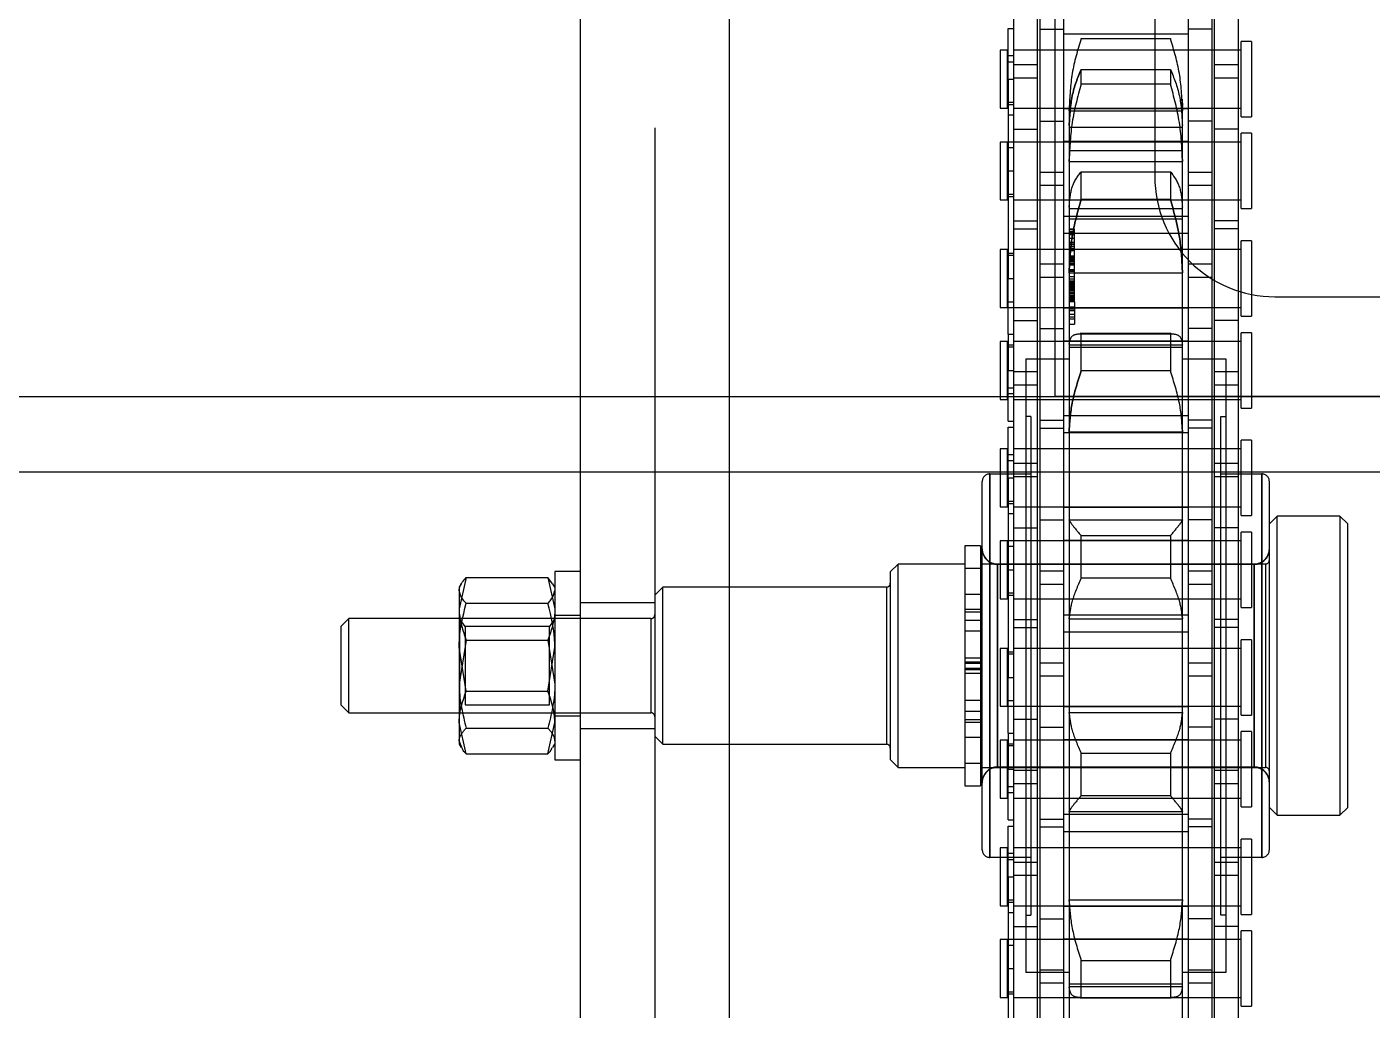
# Model space of a CAD drawing. Header units: metres. Extents: x 0 to 63075, y 0 to 44550.
# Drawn here: x 13922.1 to 14007.8, y 25636.8 to 25699.4 of the extents above; entities that cross this region are included whole.
import ezdxf

# ---------------------------------------------------------------- set-up
doc = ezdxf.new("R2010")
doc.units = ezdxf.units.M
doc.header["$LTSCALE"] = 75
doc.linetypes.add('HIDDEN2', pattern=[4.7625, 3.175, -1.5875])
for name, color, linetype in [('SDM', 7, 'Continuous'), ('SL1', 8, 'Continuous'), ('SL4', 4, 'Continuous'), ('ST1', 7, 'HIDDEN2')]:
    doc.layers.add(name, color=color, linetype=linetype)

# ---------------------------------------------------------------- blocks, each defined once
blk = doc.blocks.new('A$Ca548c4ee')
at = {"layer": 'SL1'}
for p, q in [((5728.118, 3007.473), (5728.118, 3070.973)), ((5734.468, 3070.973), (5734.468, 3021.473)), ((5742.118, 3013.823), (5791.618, 3013.823)), ((848.233, 3007.46), (7636.01, 3007.471)), ((5791.618, 3007.473), (5728.118, 3007.473)), ((847.228, 3002.66), (7637.015, 3002.671))]:
    blk.add_line(p, q, dxfattribs=at)
blk.add_arc((5742.118, 3021.473), 7.65, 180.00001, 270.00002, dxfattribs=at)
blk = doc.blocks.new('A$Ca53c419a')
at = {"layer": 'SL4'}
for p, q in [((1226.42, 511), (1225.92, 510.5)), ((1231.42, 511), (1226.42, 511)), ((1231.92, 510.5), (1231.42, 511)), ((1225.92, 510.5), (1225.92, 503.465)), ((1225.92, 510.5), (1231.92, 510.5)), ((1231.92, 503.465), (1231.92, 510.5)), ((1223.307, 503.018), (1225.297, 503.465)), ((1223.307, 503.018), (1223.307, 497.812)), ((1223.92, 503.465), (1223.707, 503.342)), ((1225.297, 503.465), (1223.92, 503.465)), ((1230.092, 503.465), (1225.297, 503.465)), ((1227.286, 503.018), (1230.092, 503.465)), ((1227.286, 503.018), (1227.286, 497.812)), ((1233.716, 503.465), (1230.092, 503.465)), ((1232.899, 503.018), (1232.899, 497.812)), ((1233.92, 503.465), (1233.716, 503.465)), ((1234.133, 503.342), (1233.92, 503.465)), ((1234.533, 503.018), (1234.533, 497.812)), ((1222.92, 497.365), (1222.92, 495.765)), ((1234.92, 497.365), (1222.92, 497.365)), ((1223.307, 497.812), (1225.297, 497.365)), ((1223.707, 497.488), (1223.92, 497.365)), ((1227.286, 497.812), (1230.092, 497.365)), ((1233.92, 497.365), (1234.133, 497.488)), ((1234.123, 497.529), (1234.533, 497.812)), ((1234.92, 495.765), (1234.92, 497.365)), ((2334.737, 495.765), (1009.762, 495.765)), ((1009.762, 486.24), (2334.737, 486.24))]:
    blk.add_line(p, q, dxfattribs=at)
for points, knots in [([(1223.307, 503.018), (1223.376, 503.09), (1223.509, 503.23), (1223.648, 503.272), (1223.715, 503.293)], [0, 0, 0, 0, 0.512853, 1, 1, 1, 1]), ([(1225.297, 503.465), (1225.344, 503.465), (1226.016, 503.458), (1226.674, 503.23), (1227.286, 503.018)], [0, 0, 0, 0, 0.070201, 1, 1, 1, 1]), ([(1230.092, 503.465), (1230.159, 503.465), (1231.107, 503.458), (1232.035, 503.23), (1232.899, 503.018)], [0, 0, 0, 0, 0.070201, 1, 1, 1, 1]), ([(1232.899, 503.018), (1232.967, 503.086), (1233.234, 503.348), (1233.51, 503.415), (1233.716, 503.465)], [0, 0, 0, 0, 0.257551, 1, 1, 1, 1]), ([(1233.716, 503.465), (1233.79, 503.458), (1234.066, 503.434), (1234.336, 503.194), (1234.533, 503.018)], [0, 0, 0, 0, 0.2686336, 1, 1, 1, 1]), ([(1223.307, 497.812), (1223.376, 497.74), (1223.509, 497.6), (1223.648, 497.558), (1223.715, 497.537)], [0, 0, 0, 0, 0.512853, 1, 1, 1, 1]), ([(1225.297, 497.365), (1225.344, 497.365), (1226.016, 497.372), (1226.674, 497.6), (1227.286, 497.812)], [0, 0, 0, 0, 0.070201, 1, 1, 1, 1]), ([(1230.092, 497.365), (1230.159, 497.365), (1231.107, 497.372), (1232.035, 497.6), (1232.899, 497.812)], [0, 0, 0, 0, 0.070201, 1, 1, 1, 1]), ([(1232.899, 497.812), (1232.967, 497.744), (1233.234, 497.482), (1233.51, 497.415), (1233.716, 497.365)], [0, 0, 0, 0, 0.257551, 1, 1, 1, 1])]:
    blk.add_open_spline(points, degree=3, knots=knots, dxfattribs=at)
at = {"layer": 'ST1'}
for p, q in [((1223.715, 503.293), (1224.124, 503.465)), ((1224.941, 503.018), (1224.941, 497.812)), ((1225.92, 503.465), (1225.92, 491.25)), ((1225.92, 503.465), (1225.92, 503.44)), ((1231.92, 503.44), (1225.92, 503.44)), ((1231.42, 503.089), (1226.42, 503.089)), ((1226.42, 503.089), (1226.42, 497.715)), ((1230.554, 503.018), (1227.748, 503.465)), ((1230.554, 503.018), (1230.554, 497.812)), ((1231.42, 503.089), (1231.92, 503.44)), ((1231.42, 497.715), (1231.42, 503.089)), ((1231.92, 491.25), (1231.92, 503.465)), ((1231.92, 503.44), (1231.92, 503.465)), ((1234.533, 503.018), (1232.543, 503.465)), ((1225.72, 497.365), (1225.72, 495.765)), ((1226.42, 497.715), (1231.42, 497.715)), ((1230.554, 497.812), (1227.748, 497.365)), ((1231.92, 497.365), (1231.42, 497.715)), ((1232.12, 495.765), (1232.12, 497.365)), ((1234.533, 497.812), (1232.543, 497.365)), ((1224.92, 495.765), (1224.92, 491.003)), ((1232.92, 491.003), (1232.92, 495.765)), ((2334.737, 491.003), (1009.762, 491.003)), ((1231.92, 491.25), (1225.92, 491.25)), ((1224.42, 491), (1223.92, 490.5)), ((1223.92, 490.5), (1233.92, 490.5)), ((1223.92, 490.5), (1223.92, 476.25)), ((1233.42, 491), (1224.42, 491)), ((1233.92, 490.5), (1233.42, 491)), ((1233.92, 476.25), (1233.92, 490.5)), ((1009.762, 486.24), (2334.737, 486.24)), ((1222.945, 476), (1222.445, 475.5)), ((1234.895, 476), (1222.945, 476)), ((1233.92, 476.25), (1223.967, 476.25)), ((1235.395, 475.5), (1234.895, 476)), ((1222.445, 475.5), (1235.395, 475.5)), ((1222.445, 475.5), (1222.445, 471.245)), ((1235.395, 471.245), (1235.395, 475.5)), ((1236.563, 471.245), (1221.277, 471.245)), ((1221.277, 471.245), (1221.277, 470.245)), ((1222.72, 471.245), (1222.72, 470.145)), ((1222.72, 471.245), (1222.72, 470.245)), ((1224.373, 471.245), (1224.373, 470.245)), ((1225.324, 471.245), (1225.324, 470.245)), ((1225.499, 471.245), (1225.499, 470.245)), ((1226.016, 471.245), (1226.016, 470.245)), ((1226.72, 471.245), (1226.72, 470.245)), ((1228.42, 470.245), (1228.42, 471.245)), ((1228.67, 471.245), (1228.67, 470.245)), ((1228.759, 471.245), (1228.759, 470.245)), ((1229.081, 471.245), (1229.081, 470.245)), ((1229.17, 471.245), (1229.17, 470.245)), ((1229.42, 471.245), (1229.42, 470.245)), ((1231.12, 470.245), (1231.12, 471.245)), ((1231.824, 471.245), (1231.824, 470.245)), ((1232.341, 471.245), (1232.341, 470.245)), ((1232.516, 471.245), (1232.516, 470.245)), ((1233.467, 471.245), (1233.467, 470.245)), ((1235.12, 470.145), (1235.12, 471.245)), ((1235.12, 470.245), (1235.12, 471.245)), ((1236.563, 470.245), (1236.563, 471.245)), ((1216.705, 467.056), (1216.705, 469.656)), ((1216.705, 469.656), (1241.135, 469.656)), ((1241.135, 469.656), (1216.705, 469.656)), ((1217.194, 470.145), (1240.646, 470.145)), ((1236.563, 470.245), (1221.277, 470.245)), ((1222.445, 470.145), (1222.445, 452.105)), ((1235.395, 452.105), (1235.395, 470.145)), ((1241.135, 469.656), (1241.135, 467.056)), ((1211.474, 469), (1207.784, 469)), ((1207.784, 469), (1207.784, 468.526)), ((1211.474, 468.526), (1211.474, 469)), ((1217.322, 469), (1213.632, 469)), ((1213.632, 469), (1213.632, 468.526)), ((1217.322, 468.526), (1217.322, 469)), ((1224.174, 469), (1220.484, 469)), ((1220.484, 469), (1220.484, 468.526)), ((1222.445, 469.168), (1222.445, 452.832)), ((1235.37, 469.168), (1222.47, 469.168)), ((1222.47, 469.168), (1222.47, 452.832)), ((1222.47, 469.168), (1235.37, 469.168)), ((1224.174, 468.526), (1224.174, 469)), ((1230.022, 469), (1226.332, 469)), ((1226.332, 469), (1226.332, 468.526)), ((1230.022, 468.526), (1230.022, 469)), ((1236.874, 469), (1233.184, 469)), ((1233.184, 469), (1233.184, 468.526)), ((1235.37, 452.832), (1235.37, 469.168)), ((1235.395, 452.832), (1235.395, 469.168)), ((1236.874, 468.526), (1236.874, 469)), ((1242.722, 469), (1239.032, 469)), ((1239.032, 469), (1239.032, 468.526)), ((1242.722, 468.526), (1242.722, 469)), ((1249.574, 469), (1245.884, 469)), ((1245.884, 469), (1245.884, 468.526)), ((1249.574, 468.526), (1249.574, 469)), ((1255.422, 469), (1251.732, 469)), ((1251.732, 469), (1251.732, 468.526)), ((1255.422, 468.526), (1255.422, 469)), ((1262.274, 469), (1258.584, 469)), ((1258.584, 469), (1258.584, 468.526)), ((1262.274, 468.526), (1262.274, 469)), ((1268.122, 469), (1264.432, 469)), ((1264.432, 469), (1264.432, 468.526)), ((1268.122, 468.526), (1268.122, 469)), ((1215.477, 468.489), (1202.777, 468.489)), ((1212.302, 468.157), (1205.952, 468.157)), ((1207.784, 468.526), (1211.474, 468.526)), ((1207.784, 468.157), (1207.784, 466.637)), ((1207.784, 468.157), (1207.784, 453.659)), ((1208.01, 468.489), (1208.01, 468.157)), ((1208.153, 468.526), (1208.153, 468.157)), ((1209.629, 468.489), (1209.629, 468.157)), ((1211.105, 468.157), (1211.105, 468.526)), ((1211.474, 466.637), (1211.474, 468.489)), ((1211.474, 453.659), (1211.474, 468.157)), ((1212.302, 468.157), (1212.302, 466.637)), ((1221.397, 468.157), (1212.302, 468.157)), ((1213.181, 468.157), (1213.181, 468.489)), ((1213.632, 468.526), (1217.322, 468.526)), ((1213.632, 468.157), (1213.632, 466.637)), ((1213.632, 468.157), (1213.632, 453.659)), ((1213.858, 468.489), (1213.858, 468.157)), ((1214.001, 468.526), (1214.001, 468.157)), ((1215.477, 468.489), (1215.477, 468.157)), ((1215.477, 468.489), (1218.707, 468.489)), ((1215.549, 466.637), (1215.549, 468.157)), ((1216.409, 468.157), (1216.409, 466.637)), ((1216.584, 468.489), (1216.584, 468.157)), ((1216.953, 468.157), (1216.953, 468.526)), ((1217.322, 466.637), (1217.322, 468.157)), ((1217.322, 453.659), (1217.322, 468.157)), ((1218.707, 468.489), (1218.707, 468.157)), ((1219.098, 468.489), (1219.098, 468.157)), ((1219.098, 468.489), (1222.329, 468.489)), ((1220.484, 468.526), (1224.174, 468.526)), ((1220.484, 468.157), (1220.484, 466.637)), ((1220.484, 468.157), (1220.484, 453.659)), ((1220.853, 468.526), (1220.853, 468.157)), ((1221.222, 468.489), (1221.222, 468.157)), ((1222.257, 468.157), (1221.397, 468.157)), ((1221.397, 466.637), (1221.397, 468.157)), ((1231.352, 468.157), (1222.257, 468.157)), ((1222.257, 468.157), (1222.257, 466.637)), ((1222.329, 468.489), (1222.329, 468.157)), ((1224.625, 468.489), (1222.329, 468.489)), ((1223.805, 468.157), (1223.805, 468.526)), ((1223.948, 468.489), (1223.948, 468.157)), ((1224.174, 466.637), (1224.174, 468.157)), ((1224.174, 453.659), (1224.174, 468.157)), ((1224.625, 468.489), (1228.177, 468.489)), ((1224.625, 468.489), (1224.625, 468.157)), ((1225.504, 468.157), (1225.504, 466.637)), ((1226.332, 468.526), (1230.022, 468.526)), ((1226.332, 468.489), (1226.332, 466.637)), ((1226.332, 468.157), (1226.332, 453.659)), ((1226.701, 468.526), (1226.701, 468.157)), ((1228.177, 468.489), (1228.177, 468.157)), ((1240.877, 468.489), (1228.177, 468.489)), ((1229.653, 468.157), (1229.653, 468.526)), ((1229.796, 468.489), (1229.796, 468.157)), ((1230.022, 466.637), (1230.022, 468.157)), ((1230.022, 453.659), (1230.022, 468.157)), ((1231.352, 468.157), (1231.352, 466.637)), ((1237.702, 468.157), (1231.352, 468.157)), ((1231.854, 468.157), (1231.854, 466.637)), ((1233.184, 468.526), (1236.874, 468.526)), ((1233.184, 468.157), (1233.184, 466.637)), ((1233.184, 468.157), (1233.184, 453.659)), ((1233.41, 468.489), (1233.41, 468.157)), ((1233.553, 468.526), (1233.553, 468.157)), ((1235.029, 468.489), (1235.029, 468.157)), ((1236.505, 468.157), (1236.505, 468.526)), ((1236.874, 466.637), (1236.874, 468.489)), ((1236.874, 453.659), (1236.874, 468.157)), ((1237.702, 468.157), (1237.702, 466.637)), ((1246.797, 468.157), (1237.702, 468.157)), ((1238.581, 468.157), (1238.581, 468.489)), ((1239.032, 468.526), (1242.722, 468.526)), ((1239.032, 468.157), (1239.032, 466.637)), ((1239.032, 468.157), (1239.032, 453.659)), ((1239.258, 468.489), (1239.258, 468.157)), ((1239.401, 468.526), (1239.401, 468.157)), ((1240.877, 468.489), (1240.877, 468.157)), ((1240.877, 468.489), (1244.107, 468.489)), ((1240.949, 466.637), (1240.949, 468.157)), ((1241.809, 468.157), (1241.809, 466.637)), ((1241.984, 468.489), (1241.984, 468.157)), ((1242.353, 468.157), (1242.353, 468.526)), ((1242.722, 466.637), (1242.722, 468.157)), ((1242.722, 453.659), (1242.722, 468.157)), ((1244.107, 468.489), (1244.107, 468.157)), ((1244.498, 468.489), (1244.498, 468.157)), ((1244.498, 468.489), (1247.729, 468.489)), ((1245.884, 468.526), (1249.574, 468.526)), ((1245.884, 468.157), (1245.884, 466.637)), ((1245.884, 468.157), (1245.884, 453.659)), ((1246.253, 468.526), (1246.253, 468.157)), ((1246.622, 468.489), (1246.622, 468.157)), ((1247.657, 468.157), (1246.797, 468.157)), ((1246.797, 466.637), (1246.797, 468.157)), ((1256.752, 468.157), (1247.657, 468.157)), ((1247.657, 468.157), (1247.657, 466.637)), ((1247.729, 468.489), (1247.729, 468.157)), ((1250.025, 468.489), (1247.729, 468.489)), ((1249.205, 468.157), (1249.205, 468.526)), ((1249.348, 468.489), (1249.348, 468.157)), ((1249.574, 466.637), (1249.574, 468.157)), ((1249.574, 453.659), (1249.574, 468.157)), ((1250.025, 468.489), (1253.577, 468.489)), ((1250.025, 468.489), (1250.025, 468.157)), ((1250.904, 468.157), (1250.904, 466.637)), ((1251.732, 468.526), (1255.422, 468.526)), ((1251.732, 468.489), (1251.732, 466.637)), ((1251.732, 468.157), (1251.732, 453.659)), ((1252.101, 468.526), (1252.101, 468.157)), ((1253.577, 468.489), (1253.577, 468.157)), ((1266.277, 468.489), (1253.577, 468.489)), ((1255.053, 468.157), (1255.053, 468.526)), ((1255.196, 468.489), (1255.196, 468.157)), ((1255.422, 466.637), (1255.422, 468.157)), ((1255.422, 453.659), (1255.422, 468.157)), ((1256.752, 468.157), (1256.752, 466.637)), ((1263.102, 468.157), (1256.752, 468.157)), ((1257.254, 468.157), (1257.254, 466.637)), ((1258.584, 468.526), (1262.274, 468.526)), ((1258.584, 468.157), (1258.584, 466.637)), ((1258.584, 468.157), (1258.584, 453.659)), ((1258.81, 468.489), (1258.81, 468.157)), ((1258.953, 468.526), (1258.953, 468.157)), ((1260.429, 468.489), (1260.429, 468.157)), ((1261.905, 468.157), (1261.905, 468.526)), ((1262.274, 466.637), (1262.274, 468.489)), ((1262.274, 453.659), (1262.274, 468.157)), ((1263.102, 468.157), (1263.102, 466.637)), ((1272.197, 468.157), (1263.102, 468.157)), ((1263.981, 468.157), (1263.981, 468.489)), ((1264.432, 468.526), (1268.122, 468.526)), ((1264.432, 468.157), (1264.432, 466.637)), ((1264.432, 468.157), (1264.432, 453.659)), ((1264.658, 468.489), (1264.658, 468.157)), ((1264.801, 468.526), (1264.801, 468.157)), ((1266.277, 468.489), (1266.277, 468.157)), ((1266.277, 468.489), (1269.507, 468.489)), ((1266.349, 466.637), (1266.349, 468.157)), ((1267.209, 468.157), (1267.209, 466.637)), ((1267.384, 468.489), (1267.384, 468.157)), ((1267.753, 468.157), (1267.753, 468.526)), ((1268.122, 466.637), (1268.122, 468.157)), ((1268.122, 453.659), (1268.122, 468.157)), ((1269.507, 468.489), (1269.507, 468.157)), ((1248.464, 467.375), (1209.376, 467.375)), ((1209.376, 464.605), (1209.376, 467.375)), ((1213.04, 467.375), (1213.04, 467.056)), ((1244.799, 467.056), (1213.04, 467.056)), ((1244.799, 467.056), (1244.799, 467.375)), ((1248.464, 467.375), (1248.464, 464.605)), ((1208.697, 466.485), (1199.602, 466.485)), ((1212.302, 466.637), (1205.952, 466.637)), ((1207.784, 466.485), (1207.784, 464.965)), ((1209.557, 466.485), (1208.697, 466.485)), ((1208.697, 464.965), (1208.697, 466.485)), ((1218.652, 466.485), (1209.557, 466.485)), ((1209.557, 466.485), (1209.557, 464.965)), ((1211.474, 464.965), (1211.474, 466.485)), ((1221.397, 466.637), (1212.302, 466.637)), ((1212.804, 466.485), (1212.804, 464.965)), ((1213.632, 466.485), (1213.632, 464.965)), ((1217.322, 464.965), (1217.322, 466.485)), ((1218.652, 466.485), (1218.652, 464.965)), ((1225.002, 466.485), (1218.652, 466.485)), ((1219.154, 466.485), (1219.154, 464.965)), ((1220.484, 466.485), (1220.484, 464.965)), ((1222.257, 466.637), (1221.397, 466.637)), ((1231.352, 466.637), (1222.257, 466.637)), ((1224.174, 464.965), (1224.174, 466.485)), ((1225.002, 466.485), (1225.002, 464.965)), ((1234.097, 466.485), (1225.002, 466.485)), ((1226.332, 466.485), (1226.332, 464.965)), ((1228.249, 464.965), (1228.249, 466.485)), ((1229.109, 466.485), (1229.109, 464.965)), ((1230.022, 464.965), (1230.022, 466.485)), ((1237.702, 466.637), (1231.352, 466.637)), ((1233.184, 466.485), (1233.184, 464.965)), ((1234.957, 466.485), (1234.097, 466.485)), ((1234.097, 464.965), (1234.097, 466.485)), ((1244.052, 466.485), (1234.957, 466.485)), ((1234.957, 466.485), (1234.957, 464.965)), ((1236.874, 464.965), (1236.874, 466.485)), ((1246.797, 466.637), (1237.702, 466.637)), ((1238.204, 466.485), (1238.204, 464.965)), ((1239.032, 466.485), (1239.032, 464.965)), ((1242.722, 464.965), (1242.722, 466.485)), ((1244.052, 466.485), (1244.052, 464.965)), ((1250.402, 466.485), (1244.052, 466.485)), ((1244.554, 466.485), (1244.554, 464.965)), ((1245.884, 466.485), (1245.884, 464.965)), ((1247.657, 466.637), (1246.797, 466.637)), ((1256.752, 466.637), (1247.657, 466.637)), ((1249.574, 464.965), (1249.574, 466.485)), ((1250.402, 466.485), (1250.402, 464.965)), ((1259.497, 466.485), (1250.402, 466.485)), ((1251.732, 466.485), (1251.732, 464.965)), ((1253.649, 464.965), (1253.649, 466.485)), ((1254.509, 466.485), (1254.509, 464.965)), ((1255.422, 464.965), (1255.422, 466.485)), ((1263.102, 466.637), (1256.752, 466.637)), ((1258.584, 466.485), (1258.584, 464.965)), ((1260.357, 466.485), (1259.497, 466.485)), ((1259.497, 464.965), (1259.497, 466.485)), ((1269.452, 466.485), (1260.357, 466.485)), ((1260.357, 466.485), (1260.357, 464.965)), ((1262.274, 464.965), (1262.274, 466.485)), ((1272.197, 466.637), (1263.102, 466.637)), ((1263.604, 466.485), (1263.604, 464.965)), ((1264.432, 466.485), (1264.432, 464.965)), ((1268.122, 464.965), (1268.122, 466.485)), ((1269.452, 466.485), (1269.452, 464.965)), ((1275.802, 466.485), (1269.452, 466.485)), ((1208.697, 464.965), (1199.602, 464.965)), ((1208.446, 464.605), (1203.901, 464.605)), ((1207.784, 464.965), (1207.784, 457.035)), ((1213.928, 464.605), (1208.446, 464.605)), ((1208.484, 464.605), (1208.484, 457.395)), ((1208.634, 457.395), (1208.634, 464.605)), ((1209.557, 464.965), (1208.697, 464.965)), ((1218.652, 464.965), (1209.557, 464.965)), ((1211.474, 457.035), (1211.474, 464.965)), ((1211.517, 464.965), (1211.517, 457.035)), ((1213.589, 457.035), (1213.589, 464.965)), ((1213.632, 464.965), (1213.632, 457.035)), ((1214.016, 464.605), (1213.928, 464.605)), ((1213.928, 464.605), (1214.016, 464.605)), ((1214.016, 464.605), (1214.016, 457.395)), ((1219.638, 464.605), (1214.016, 464.605)), ((1217.322, 457.035), (1217.322, 464.965)), ((1218.369, 464.965), (1218.369, 457.035)), ((1225.002, 464.965), (1218.652, 464.965)), ((1219.437, 457.035), (1219.437, 464.965)), ((1219.638, 464.605), (1219.638, 457.395)), ((1219.644, 464.605), (1219.638, 464.605)), ((1219.638, 464.605), (1219.644, 464.605)), ((1225.878, 464.605), (1219.644, 464.605)), ((1220.484, 464.965), (1220.484, 457.035)), ((1224.174, 457.035), (1224.174, 464.965)), ((1224.217, 464.965), (1224.217, 457.035)), ((1234.097, 464.965), (1225.002, 464.965)), ((1225.928, 464.605), (1225.878, 464.605)), ((1225.878, 464.605), (1225.928, 464.605)), ((1225.928, 464.605), (1225.928, 457.395)), ((1231.912, 464.605), (1225.928, 464.605)), ((1226.289, 457.035), (1226.289, 464.965)), ((1226.332, 464.965), (1226.332, 457.035)), ((1230.022, 457.035), (1230.022, 464.965)), ((1231.069, 464.965), (1231.069, 457.035)), ((1231.912, 464.605), (1231.912, 457.395)), ((1231.962, 464.605), (1231.912, 464.605)), ((1231.912, 464.605), (1231.962, 464.605)), ((1238.196, 464.605), (1231.962, 464.605)), ((1232.137, 457.035), (1232.137, 464.965)), ((1233.184, 464.965), (1233.184, 457.035)), ((1234.957, 464.965), (1234.097, 464.965)), ((1244.052, 464.965), (1234.957, 464.965)), ((1236.874, 457.035), (1236.874, 464.965)), ((1236.917, 464.965), (1236.917, 457.035)), ((1238.202, 464.605), (1238.196, 464.605)), ((1238.196, 464.605), (1238.202, 464.605)), ((1238.202, 464.605), (1238.202, 457.395)), ((1243.824, 464.605), (1238.202, 464.605)), ((1238.989, 457.035), (1238.989, 464.965)), ((1239.032, 464.965), (1239.032, 457.035)), ((1242.722, 457.035), (1242.722, 464.965)), ((1243.769, 464.965), (1243.769, 457.035)), ((1243.824, 464.605), (1243.824, 457.395)), ((1243.912, 464.605), (1243.824, 464.605)), ((1243.824, 464.605), (1243.912, 464.605)), ((1249.394, 464.605), (1243.912, 464.605)), ((1250.402, 464.965), (1244.052, 464.965)), ((1244.837, 457.035), (1244.837, 464.965)), ((1245.884, 464.965), (1245.884, 457.035)), ((1249.206, 464.605), (1249.206, 457.395)), ((1249.356, 464.605), (1249.356, 457.395)), ((1253.939, 464.605), (1249.394, 464.605)), ((1249.574, 457.035), (1249.574, 464.965)), ((1249.617, 464.965), (1249.617, 457.035)), ((1259.497, 464.965), (1250.402, 464.965)), ((1250.681, 464.605), (1250.681, 464.27)), ((1251.016, 464.605), (1251.016, 464.27)), ((1251.119, 464.27), (1251.119, 464.605)), ((1251.289, 464.27), (1251.289, 464.605)), ((1251.521, 464.27), (1251.521, 464.605)), ((1251.624, 464.27), (1251.624, 464.605)), ((1251.673, 464.27), (1251.673, 464.605)), ((1251.689, 457.035), (1251.689, 464.965)), ((1251.732, 464.965), (1251.732, 457.035)), ((1251.765, 464.27), (1251.765, 464.605)), ((1252.088, 464.27), (1252.088, 464.605)), ((1252.147, 464.27), (1252.147, 464.605)), ((1252.147, 464.605), (1252.147, 464.27)), ((1252.198, 464.27), (1252.198, 464.605)), ((1252.211, 464.27), (1252.211, 464.605)), ((1252.212, 464.27), (1252.212, 464.605)), ((1252.269, 464.27), (1252.269, 464.605)), ((1252.346, 464.27), (1252.346, 464.605)), ((1252.354, 464.27), (1252.354, 464.605)), ((1252.385, 464.27), (1252.385, 464.605)), ((1252.459, 464.605), (1252.459, 464.27)), ((1252.462, 464.27), (1252.462, 464.605)), ((1252.47, 464.27), (1252.47, 464.605)), ((1252.483, 464.27), (1252.483, 464.605)), ((1252.576, 464.27), (1252.576, 464.605)), ((1252.596, 464.27), (1252.596, 464.605)), ((1252.604, 464.27), (1252.604, 464.605)), ((1252.672, 464.27), (1252.672, 464.605)), ((1252.765, 464.27), (1252.765, 464.605)), ((1252.849, 464.27), (1252.849, 464.605)), ((1252.929, 464.27), (1252.929, 464.605)), ((1252.978, 464.27), (1252.978, 464.605)), ((1253.081, 464.27), (1253.081, 464.605)), ((1253.114, 464.27), (1253.114, 464.605)), ((1253.116, 464.27), (1253.116, 464.605)), ((1253.149, 464.27), (1253.149, 464.605)), ((1253.188, 464.27), (1253.188, 464.605)), ((1253.222, 464.27), (1253.222, 464.605)), ((1253.226, 464.27), (1253.226, 464.605)), ((1253.251, 464.27), (1253.251, 464.605)), ((1253.255, 464.27), (1253.255, 464.605)), ((1253.343, 464.27), (1253.343, 464.605)), ((1253.357, 464.27), (1253.357, 464.605)), ((1253.373, 464.27), (1253.373, 464.605)), ((1253.392, 464.27), (1253.392, 464.605)), ((1253.4, 464.27), (1253.4, 464.605)), ((1253.534, 464.27), (1253.534, 464.605)), ((1253.693, 464.27), (1253.693, 464.605)), ((1253.939, 464.605), (1253.939, 457.395)), ((1254.055, 464.605), (1253.939, 464.605)), ((1253.939, 464.605), (1254.055, 464.605)), ((1254.028, 464.27), (1254.028, 464.605)), ((1258.123, 464.605), (1254.055, 464.605)), ((1254.076, 464.27), (1254.076, 464.605)), ((1254.137, 464.27), (1254.137, 464.605)), ((1254.437, 464.27), (1254.437, 464.605)), ((1254.478, 464.27), (1254.478, 464.605)), ((1254.499, 464.27), (1254.499, 464.605)), ((1254.517, 464.27), (1254.517, 464.605)), ((1254.627, 464.27), (1254.627, 464.605)), ((1254.673, 464.27), (1254.673, 464.605)), ((1254.753, 464.27), (1254.753, 464.605)), ((1254.807, 464.27), (1254.807, 464.605)), ((1254.862, 464.27), (1254.862, 464.605)), ((1254.879, 464.27), (1254.879, 464.605)), ((1254.9, 464.27), (1254.9, 464.605)), ((1254.907, 464.27), (1254.907, 464.605)), ((1254.98, 464.27), (1254.98, 464.605)), ((1255.003, 464.27), (1255.003, 464.605)), ((1255.338, 464.27), (1255.338, 464.605)), ((1255.365, 464.27), (1255.365, 464.605)), ((1255.411, 464.27), (1255.411, 464.605)), ((1255.422, 457.035), (1255.422, 464.965)), ((1255.449, 464.27), (1255.449, 464.605)), ((1255.497, 464.27), (1255.497, 464.605)), ((1255.618, 464.27), (1255.618, 464.605)), ((1255.755, 464.27), (1255.755, 464.605)), ((1255.85, 464.27), (1255.85, 464.605)), ((1255.871, 464.27), (1255.871, 464.605)), ((1256.121, 464.27), (1256.121, 464.605)), ((1256.355, 464.27), (1256.355, 464.605)), ((1256.446, 464.27), (1256.446, 464.605)), ((1256.469, 464.965), (1256.469, 457.035)), ((1256.482, 464.27), (1256.482, 464.605)), ((1256.524, 464.27), (1256.524, 464.605)), ((1256.562, 464.27), (1256.562, 464.605)), ((1256.679, 464.27), (1256.679, 464.605)), ((1256.689, 464.27), (1256.689, 464.605)), ((1256.709, 464.27), (1256.709, 464.605)), ((1256.724, 464.27), (1256.724, 464.605)), ((1257.376, 464.605), (1257.376, 457.395)), ((1257.537, 457.035), (1257.537, 464.965)), ((1258.045, 464.605), (1258.045, 457.395)), ((1261.037, 464.605), (1258.123, 464.605)), ((1258.584, 464.965), (1258.584, 457.035)), ((1260.357, 464.965), (1259.497, 464.965)), ((1269.452, 464.965), (1260.357, 464.965)), ((1261.037, 464.605), (1261.037, 457.395)), ((1261.165, 464.605), (1261.037, 464.605)), ((1261.037, 464.605), (1261.165, 464.605)), ((1263.33, 464.605), (1261.165, 464.605)), ((1261.723, 464.605), (1261.723, 457.395)), ((1262.274, 457.035), (1262.274, 464.965)), ((1262.317, 464.965), (1262.317, 457.035)), ((1263.221, 464.605), (1263.221, 457.395)), ((1264.26, 464.605), (1263.33, 464.605)), ((1264.26, 464.605), (1264.26, 457.395)), ((1264.387, 464.605), (1264.26, 464.605)), ((1264.26, 464.605), (1264.387, 464.605)), ((1264.527, 464.605), (1264.387, 464.605)), ((1264.389, 457.035), (1264.389, 464.965)), ((1264.432, 464.965), (1264.432, 457.035)), ((1268.122, 457.035), (1268.122, 464.965)), ((1269.169, 464.965), (1269.169, 457.035)), ((1275.802, 464.965), (1269.452, 464.965)), ((1207.772, 463.9), (1207.772, 458.1)), ((1207.774, 463.843), (1210.15, 463.843)), ((1207.774, 458.157), (1207.774, 463.843)), ((1210.15, 463.843), (1210.15, 458.157)), ((1220.638, 463.843), (1223.339, 463.843)), ((1220.638, 458.157), (1220.638, 463.843)), ((1223.339, 463.843), (1223.339, 458.157)), ((1234.501, 458.157), (1234.501, 463.843)), ((1234.501, 463.843), (1237.202, 463.843)), ((1237.202, 463.843), (1237.202, 458.157)), ((1247.69, 463.843), (1250.066, 463.843)), ((1247.69, 458.157), (1247.69, 463.843)), ((1250.066, 463.843), (1250.066, 458.157)), ((1250.068, 458.1), (1250.068, 463.9)), ((1251.521, 464.27), (1250.681, 464.27)), ((1251.673, 464.27), (1251.521, 464.27)), ((1252.088, 464.27), (1251.673, 464.27)), ((1252.088, 464.27), (1254.517, 464.27)), ((1254.517, 464.27), (1254.907, 464.27)), ((1254.907, 464.27), (1255.755, 464.27)), ((1255.755, 464.27), (1256.037, 464.27)), ((1256.037, 464.27), (1256.121, 464.27)), ((1256.121, 464.27), (1256.446, 464.27)), ((1256.446, 464.27), (1256.482, 464.27)), ((1256.482, 464.27), (1256.689, 464.27)), ((1256.689, 464.27), (1256.724, 464.27)), ((1258.616, 463.843), (1260.379, 463.843)), ((1258.616, 458.157), (1258.616, 463.843)), ((1260.379, 463.843), (1260.379, 458.157)), ((1265.96, 463.843), (1266.898, 463.843)), ((1265.96, 458.157), (1265.96, 463.843)), ((1266.898, 463.843), (1266.898, 458.157)), ((1268.836, 458.157), (1268.836, 463.843)), ((1268.836, 463.843), (1268.86, 463.843)), ((1268.86, 463.843), (1268.86, 458.157)), ((1210.15, 458.157), (1207.774, 458.157)), ((1223.339, 458.157), (1220.638, 458.157)), ((1237.202, 458.157), (1234.501, 458.157)), ((1250.066, 458.157), (1247.69, 458.157)), ((1260.379, 458.157), (1258.616, 458.157)), ((1266.898, 458.157), (1265.96, 458.157)), ((1268.86, 458.157), (1268.836, 458.157)), ((1208.697, 457.035), (1199.602, 457.035)), ((1203.901, 457.395), (1208.446, 457.395)), ((1207.784, 457.035), (1207.784, 455.515)), ((1208.446, 457.395), (1213.928, 457.395)), ((1209.557, 457.035), (1208.697, 457.035)), ((1208.697, 455.515), (1208.697, 457.035)), ((1209.376, 454.625), (1209.376, 457.395)), ((1218.652, 457.035), (1209.557, 457.035)), ((1209.557, 457.035), (1209.557, 455.515)), ((1211.474, 455.515), (1211.474, 457.035)), ((1212.804, 455.515), (1212.804, 457.035)), ((1213.632, 457.035), (1213.632, 455.515)), ((1213.928, 457.395), (1214.016, 457.395)), ((1214.016, 457.395), (1213.928, 457.395)), ((1214.016, 457.395), (1219.638, 457.395)), ((1217.322, 455.515), (1217.322, 457.035)), ((1218.652, 455.515), (1218.652, 457.035)), ((1225.002, 457.035), (1218.652, 457.035)), ((1219.154, 455.515), (1219.154, 457.035)), ((1219.638, 457.395), (1219.644, 457.395)), ((1219.644, 457.395), (1219.638, 457.395)), ((1219.644, 457.395), (1225.878, 457.395)), ((1220.484, 457.035), (1220.484, 455.515)), ((1224.174, 455.515), (1224.174, 457.035)), ((1225.002, 455.515), (1225.002, 457.035)), ((1234.097, 457.035), (1225.002, 457.035)), ((1225.878, 457.395), (1225.928, 457.395)), ((1225.928, 457.395), (1225.878, 457.395)), ((1225.928, 457.395), (1231.912, 457.395)), ((1226.332, 457.035), (1226.332, 455.515)), ((1228.249, 455.515), (1228.249, 457.035)), ((1229.109, 457.035), (1229.109, 455.515)), ((1230.022, 455.515), (1230.022, 457.035)), ((1231.912, 457.395), (1231.962, 457.395)), ((1231.962, 457.395), (1231.912, 457.395)), ((1231.962, 457.395), (1238.196, 457.395)), ((1233.184, 457.035), (1233.184, 455.515)), ((1234.957, 457.035), (1234.097, 457.035)), ((1234.097, 455.515), (1234.097, 457.035)), ((1244.052, 457.035), (1234.957, 457.035)), ((1234.957, 457.035), (1234.957, 455.515)), ((1236.874, 455.515), (1236.874, 457.035)), ((1238.196, 457.395), (1238.202, 457.395)), ((1238.202, 457.395), (1238.196, 457.395)), ((1238.202, 457.395), (1243.824, 457.395)), ((1238.204, 455.515), (1238.204, 457.035)), ((1239.032, 457.035), (1239.032, 455.515)), ((1242.722, 455.515), (1242.722, 457.035)), ((1243.824, 457.395), (1243.912, 457.395)), ((1243.912, 457.395), (1243.824, 457.395)), ((1243.912, 457.395), (1249.394, 457.395)), ((1244.052, 455.515), (1244.052, 457.035)), ((1250.402, 457.035), (1244.052, 457.035)), ((1244.554, 455.515), (1244.554, 457.035)), ((1245.884, 457.035), (1245.884, 455.515)), ((1248.464, 457.395), (1248.464, 454.625)), ((1249.394, 457.395), (1253.939, 457.395)), ((1249.574, 455.515), (1249.574, 457.035)), ((1250.402, 455.515), (1250.402, 457.035)), ((1259.497, 457.035), (1250.402, 457.035)), ((1251.732, 457.035), (1251.732, 455.515)), ((1253.649, 455.515), (1253.649, 457.035)), ((1253.939, 457.395), (1254.055, 457.395)), ((1254.055, 457.395), (1253.939, 457.395)), ((1254.055, 457.395), (1258.123, 457.395)), ((1254.509, 457.035), (1254.509, 455.515)), ((1255.422, 455.515), (1255.422, 457.035)), ((1258.123, 457.395), (1261.037, 457.395)), ((1258.584, 457.035), (1258.584, 455.515)), ((1260.357, 457.035), (1259.497, 457.035)), ((1259.497, 455.515), (1259.497, 457.035)), ((1269.452, 457.035), (1260.357, 457.035)), ((1260.357, 457.035), (1260.357, 455.515)), ((1261.037, 457.395), (1261.165, 457.395)), ((1261.165, 457.395), (1261.037, 457.395)), ((1261.165, 457.395), (1263.33, 457.395)), ((1262.274, 455.515), (1262.274, 457.035)), ((1263.33, 457.395), (1264.26, 457.395)), ((1263.604, 455.515), (1263.604, 457.035)), ((1264.26, 457.395), (1264.387, 457.395)), ((1264.387, 457.395), (1264.26, 457.395)), ((1265.001, 457.447), (1264.387, 457.395)), ((1264.387, 457.395), (1264.527, 457.395)), ((1264.432, 457.035), (1264.432, 455.515)), ((1265.007, 457.404), (1264.527, 457.395)), ((1268.122, 455.515), (1268.122, 457.035)), ((1269.452, 455.515), (1269.452, 457.035)), ((1275.802, 457.035), (1269.452, 457.035)), ((1208.697, 455.515), (1199.602, 455.515)), ((1212.302, 455.363), (1205.952, 455.363)), ((1207.784, 455.363), (1207.784, 453.843)), ((1209.557, 455.515), (1208.697, 455.515)), ((1218.652, 455.515), (1209.557, 455.515)), ((1211.474, 453.843), (1211.474, 455.363)), ((1212.302, 453.843), (1212.302, 455.363)), ((1221.397, 455.363), (1212.302, 455.363)), ((1213.632, 455.363), (1213.632, 453.843)), ((1215.549, 453.843), (1215.549, 455.363)), ((1216.409, 455.363), (1216.409, 453.843)), ((1217.322, 453.843), (1217.322, 455.363)), ((1225.002, 455.515), (1218.652, 455.515)), ((1220.484, 455.363), (1220.484, 453.843)), ((1222.257, 455.363), (1221.397, 455.363)), ((1221.397, 453.843), (1221.397, 455.363)), ((1231.352, 455.363), (1222.257, 455.363)), ((1222.257, 455.363), (1222.257, 453.843)), ((1224.174, 453.843), (1224.174, 455.363)), ((1234.097, 455.515), (1225.002, 455.515)), ((1225.504, 453.843), (1225.504, 455.363)), ((1226.332, 455.363), (1226.332, 453.843)), ((1230.022, 453.843), (1230.022, 455.363)), ((1231.352, 453.843), (1231.352, 455.363)), ((1237.702, 455.363), (1231.352, 455.363)), ((1231.854, 453.843), (1231.854, 455.363)), ((1233.184, 455.363), (1233.184, 453.843)), ((1234.957, 455.515), (1234.097, 455.515)), ((1244.052, 455.515), (1234.957, 455.515)), ((1236.874, 453.843), (1236.874, 455.363)), ((1237.702, 453.843), (1237.702, 455.363)), ((1246.797, 455.363), (1237.702, 455.363)), ((1239.032, 455.363), (1239.032, 453.843)), ((1240.949, 453.843), (1240.949, 455.363)), ((1241.809, 455.363), (1241.809, 453.843)), ((1242.722, 453.843), (1242.722, 455.363)), ((1250.402, 455.515), (1244.052, 455.515)), ((1245.884, 455.363), (1245.884, 453.843)), ((1247.657, 455.363), (1246.797, 455.363)), ((1246.797, 453.843), (1246.797, 455.363)), ((1256.752, 455.363), (1247.657, 455.363)), ((1247.657, 455.363), (1247.657, 453.843)), ((1249.574, 453.843), (1249.574, 455.363)), ((1259.497, 455.515), (1250.402, 455.515)), ((1250.904, 453.843), (1250.904, 455.363)), ((1251.732, 455.363), (1251.732, 453.843)), ((1255.422, 453.843), (1255.422, 455.363)), ((1256.752, 453.843), (1256.752, 455.363)), ((1263.102, 455.363), (1256.752, 455.363)), ((1257.254, 453.843), (1257.254, 455.363)), ((1258.584, 455.363), (1258.584, 453.843)), ((1260.357, 455.515), (1259.497, 455.515)), ((1269.452, 455.515), (1260.357, 455.515)), ((1262.274, 453.843), (1262.274, 455.363)), ((1263.102, 453.843), (1263.102, 455.363)), ((1272.197, 455.363), (1263.102, 455.363)), ((1264.432, 455.363), (1264.432, 453.843)), ((1266.349, 453.843), (1266.349, 455.363)), ((1267.209, 455.363), (1267.209, 453.843)), ((1268.122, 453.843), (1268.122, 455.363)), ((1275.802, 455.515), (1269.452, 455.515)), ((1248.464, 454.625), (1209.376, 454.625)), ((1213.04, 454.944), (1244.799, 454.944)), ((1213.04, 454.625), (1213.04, 454.944)), ((1216.705, 452.344), (1216.705, 454.944)), ((1241.135, 454.944), (1241.135, 452.344)), ((1244.799, 454.944), (1244.799, 454.625)), ((1212.302, 453.843), (1205.952, 453.843)), ((1207.23, 453.659), (1212.027, 453.659)), ((1207.23, 453.659), (1207.23, 453)), ((1212.027, 453), (1212.027, 453.659)), ((1221.397, 453.843), (1212.302, 453.843)), ((1213.078, 453.659), (1217.875, 453.659)), ((1213.078, 453.659), (1213.078, 453)), ((1217.875, 453), (1217.875, 453.659)), ((1219.93, 453.659), (1224.727, 453.659)), ((1219.93, 453.659), (1219.93, 453)), ((1222.257, 453.843), (1221.397, 453.843)), ((1231.352, 453.843), (1222.257, 453.843)), ((1224.727, 453), (1224.727, 453.659)), ((1225.778, 453.659), (1230.575, 453.659)), ((1225.778, 453.659), (1225.778, 453)), ((1230.575, 453), (1230.575, 453.659)), ((1237.702, 453.843), (1231.352, 453.843)), ((1232.63, 453.659), (1237.427, 453.659)), ((1232.63, 453.659), (1232.63, 453)), ((1237.427, 453), (1237.427, 453.659)), ((1246.797, 453.843), (1237.702, 453.843)), ((1238.478, 453.659), (1243.275, 453.659)), ((1238.478, 453.659), (1238.478, 453)), ((1243.275, 453), (1243.275, 453.659)), ((1245.33, 453.659), (1250.127, 453.659)), ((1245.33, 453.659), (1245.33, 453)), ((1247.657, 453.843), (1246.797, 453.843)), ((1256.752, 453.843), (1247.657, 453.843)), ((1250.127, 453), (1250.127, 453.659)), ((1251.178, 453.659), (1255.975, 453.659)), ((1251.178, 453.659), (1251.178, 453)), ((1255.975, 453), (1255.975, 453.659)), ((1263.102, 453.843), (1256.752, 453.843)), ((1258.03, 453.659), (1262.827, 453.659)), ((1258.03, 453.659), (1258.03, 453)), ((1262.827, 453), (1262.827, 453.659)), ((1272.197, 453.843), (1263.102, 453.843)), ((1263.878, 453.659), (1268.675, 453.659)), ((1263.878, 453.659), (1263.878, 453)), ((1268.675, 453), (1268.675, 453.659)), ((1212.027, 453), (1207.23, 453)), ((1217.875, 453), (1213.078, 453)), ((1224.727, 453), (1219.93, 453)), ((1235.37, 452.832), (1222.47, 452.832)), ((1222.47, 452.832), (1235.37, 452.832)), ((1230.575, 453), (1225.778, 453)), ((1237.427, 453), (1232.63, 453)), ((1243.275, 453), (1238.478, 453)), ((1250.127, 453), (1245.33, 453)), ((1255.975, 453), (1251.178, 453)), ((1262.827, 453), (1258.03, 453)), ((1268.675, 453), (1263.878, 453)), ((1216.705, 452.344), (1241.135, 452.344)), ((1241.135, 452.344), (1216.705, 452.344)), ((1217.194, 451.855), (1240.646, 451.855)), ((1219.895, 451.855), (1219.395, 451.355)), ((1235.395, 452.105), (1222.445, 452.105)), ((1238.445, 451.355), (1237.945, 451.855)), ((1219.395, 451.355), (1238.445, 451.355)), ((1219.395, 451.355), (1219.395, 447.355)), ((1238.445, 447.355), (1238.445, 451.355)), ((1238.445, 447.355), (1219.395, 447.355)), ((1219.395, 447.355), (1219.895, 446.855)), ((1237.945, 446.855), (1238.445, 447.355)), ((1219.895, 446.855), (1237.945, 446.855))]:
    blk.add_line(p, q, dxfattribs=at)
for centre, radius, start, end in [((1225.67, 491.25), 0.25, 270, 0), ((1232.17, 491.25), 0.25, 180, 270), ((1223.67, 476.25), 0.25, 270, 0), ((1234.17, 476.25), 0.25, 180, 270), ((1217.194, 469.656), 0.489, 90, 180), ((1221.468, 469.168), 0.977, 0, 90), ((1221.494, 469.17), 0.975, 359.89099, 89.89057), ((1236.346, 469.17), 0.975, 90.10943, 180.10901), ((1236.372, 469.168), 0.977, 90, 180), ((1240.646, 469.656), 0.489, 0, 90), ((1221.468, 452.832), 0.977, 270, 0), ((1221.494, 452.83), 0.975, 270.10943, 0.10901), ((1236.346, 452.83), 0.975, 179.89099, 269.89057), ((1236.372, 452.832), 0.977, 180, 270), ((1217.194, 452.344), 0.489, 180, 270), ((1222.195, 452.105), 0.25, 270, 0), ((1235.645, 452.105), 0.25, 180, 270), ((1240.646, 452.344), 0.489, 270, 0)]:
    blk.add_arc(centre, radius, start, end, dxfattribs=at)
for points, knots in [([(1224.124, 503.465), (1224.199, 503.458), (1224.475, 503.434), (1224.744, 503.194), (1224.941, 503.018)], [0, 0, 0, 0, 0.2686336, 1, 1, 1, 1]), ([(1227.748, 503.465), (1227.681, 503.465), (1226.733, 503.458), (1225.805, 503.23), (1224.941, 503.018)], [0, 0, 0, 0, 0.070201, 1, 1, 1, 1]), ([(1232.543, 503.465), (1232.496, 503.465), (1231.824, 503.458), (1231.166, 503.23), (1230.554, 503.018)], [0, 0, 0, 0, 0.070201, 1, 1, 1, 1]), ([(1224.124, 497.365), (1224.199, 497.372), (1224.475, 497.396), (1224.744, 497.636), (1224.941, 497.812)], [0, 0, 0, 0, 0.268634, 1, 1, 1, 1]), ([(1227.748, 497.365), (1227.681, 497.365), (1226.733, 497.372), (1225.805, 497.6), (1224.941, 497.812)], [0, 0, 0, 0, 0.070201, 1, 1, 1, 1]), ([(1232.543, 497.365), (1232.496, 497.365), (1231.824, 497.372), (1231.166, 497.6), (1230.554, 497.812)], [0, 0, 0, 0, 0.070201, 1, 1, 1, 1]), ([(1207.774, 463.843), (1207.792, 464.065), (1207.828, 464.496), (1208.244, 464.57), (1208.446, 464.605)], [0, 0, 0, 0, 0.51526, 1, 1, 1, 1]), ([(1213.928, 464.605), (1213.363, 464.57), (1212.199, 464.496), (1210.847, 464.065), (1210.15, 463.843)], [0, 0, 0, 0, 0.4847365, 1, 1, 1, 1]), ([(1220.638, 463.843), (1220.376, 464.065), (1219.869, 464.496), (1219.718, 464.57), (1219.644, 464.605)], [0, 0, 0, 0, 0.515254, 1, 1, 1, 1]), ([(1225.878, 464.605), (1225.539, 464.57), (1224.839, 464.496), (1223.849, 464.065), (1223.339, 463.843)], [0, 0, 0, 0, 0.484735, 1, 1, 1, 1]), ([(1234.501, 463.843), (1233.991, 464.065), (1233.001, 464.496), (1232.301, 464.57), (1231.962, 464.605)], [0, 0, 0, 0, 0.515257, 1, 1, 1, 1]), ([(1238.196, 464.605), (1238.122, 464.57), (1237.971, 464.496), (1237.464, 464.065), (1237.202, 463.843)], [0, 0, 0, 0, 0.484725, 1, 1, 1, 1]), ([(1247.69, 463.843), (1246.993, 464.065), (1245.641, 464.496), (1244.477, 464.57), (1243.912, 464.605)], [0, 0, 0, 0, 0.515263, 1, 1, 1, 1]), ([(1243.912, 464.605), (1244.477, 464.57), (1245.641, 464.496), (1246.993, 464.065), (1247.69, 463.843)], [0, 0, 0, 0, 0.484737, 1, 1, 1, 1]), ([(1249.394, 464.605), (1249.596, 464.57), (1250.012, 464.496), (1250.048, 464.065), (1250.066, 463.843)], [0, 0, 0, 0, 0.484735, 1, 1, 1, 1]), ([(1258.616, 463.843), (1257.816, 464.065), (1256.264, 464.496), (1254.776, 464.57), (1254.055, 464.605)], [0, 0, 0, 0, 0.515264, 1, 1, 1, 1]), ([(1254.055, 464.605), (1254.776, 464.57), (1256.264, 464.496), (1257.816, 464.065), (1258.616, 463.843)], [0, 0, 0, 0, 0.484736, 1, 1, 1, 1]), ([(1258.123, 464.605), (1258.576, 464.57), (1259.508, 464.496), (1260.083, 464.065), (1260.379, 463.843)], [0, 0, 0, 0, 0.484737, 1, 1, 1, 1]), ([(1265.96, 463.843), (1265.154, 464.065), (1263.589, 464.496), (1261.957, 464.57), (1261.165, 464.605)], [0, 0, 0, 0, 0.515256, 1, 1, 1, 1]), ([(1263.33, 464.605), (1263.978, 464.57), (1265.315, 464.496), (1266.36, 464.065), (1266.898, 463.843)], [0, 0, 0, 0, 0.484736, 1, 1, 1, 1]), ([(1266.898, 463.843), (1266.36, 464.065), (1265.315, 464.496), (1263.978, 464.57), (1263.33, 464.605)], [0, 0, 0, 0, 0.515264, 1, 1, 1, 1]), ([(1268.836, 463.843), (1268.121, 464.065), (1266.733, 464.496), (1265.153, 464.57), (1264.387, 464.605)], [0, 0, 0, 0, 0.515254, 1, 1, 1, 1]), ([(1208.446, 457.395), (1208.244, 457.43), (1207.828, 457.504), (1207.792, 457.935), (1207.774, 458.157)], [0, 0, 0, 0, 0.484735, 1, 1, 1, 1]), ([(1210.15, 458.157), (1210.847, 457.935), (1212.199, 457.504), (1213.363, 457.43), (1213.928, 457.395)], [0, 0, 0, 0, 0.515263, 1, 1, 1, 1]), ([(1219.644, 457.395), (1219.718, 457.43), (1219.869, 457.504), (1220.376, 457.935), (1220.638, 458.157)], [0, 0, 0, 0, 0.484725, 1, 1, 1, 1]), ([(1223.339, 458.157), (1223.849, 457.935), (1224.839, 457.504), (1225.539, 457.43), (1225.878, 457.395)], [0, 0, 0, 0, 0.515258, 1, 1, 1, 1]), ([(1231.962, 457.395), (1232.301, 457.43), (1233.001, 457.504), (1233.991, 457.935), (1234.501, 458.157)], [0, 0, 0, 0, 0.4847352, 1, 1, 1, 1]), ([(1237.202, 458.157), (1237.464, 457.935), (1237.971, 457.504), (1238.122, 457.43), (1238.196, 457.395)], [0, 0, 0, 0, 0.5152541, 1, 1, 1, 1]), ([(1243.912, 457.395), (1244.477, 457.43), (1245.641, 457.504), (1246.993, 457.935), (1247.69, 458.157)], [0, 0, 0, 0, 0.484736, 1, 1, 1, 1]), ([(1250.066, 458.157), (1250.048, 457.935), (1250.012, 457.504), (1249.596, 457.43), (1249.394, 457.395)], [0, 0, 0, 0, 0.51526, 1, 1, 1, 1]), ([(1254.055, 457.395), (1254.776, 457.43), (1256.264, 457.504), (1257.816, 457.935), (1258.616, 458.157)], [0, 0, 0, 0, 0.484736, 1, 1, 1, 1]), ([(1258.616, 458.157), (1257.816, 457.935), (1256.264, 457.504), (1254.776, 457.43), (1254.055, 457.395)], [0, 0, 0, 0, 0.515264, 1, 1, 1, 1]), ([(1260.379, 458.157), (1260.083, 457.935), (1259.508, 457.504), (1258.576, 457.43), (1258.123, 457.395)], [0, 0, 0, 0, 0.5152633, 1, 1, 1, 1]), ([(1261.165, 457.395), (1261.957, 457.43), (1263.589, 457.504), (1265.154, 457.935), (1265.96, 458.157)], [0, 0, 0, 0, 0.484722, 1, 1, 1, 1]), ([(1266.898, 458.157), (1266.36, 457.935), (1265.315, 457.504), (1263.978, 457.43), (1263.33, 457.395)], [0, 0, 0, 0, 0.515264, 1, 1, 1, 1]), ([(1264.387, 457.395), (1265.152, 457.43), (1266.733, 457.504), (1268.121, 457.935), (1268.836, 458.157)], [0, 0, 0, 0, 0.4847248, 1, 1, 1, 1])]:
    blk.add_open_spline(points, degree=3, knots=knots, dxfattribs=at)

msp = doc.modelspace()

# ---------------------------------------------------------------- block references
at = {"layer": 'SDM'}
msp.add_blockref('A$Ca548c4ee', (8259.513, 22668.364), dxfattribs=at)
at = {"layer": 'SDM', "rotation": 90}
msp.add_blockref('A$Ca53c419a', (14453.134, 24429.769), dxfattribs=at)

doc.saveas('drawing.dxf')
